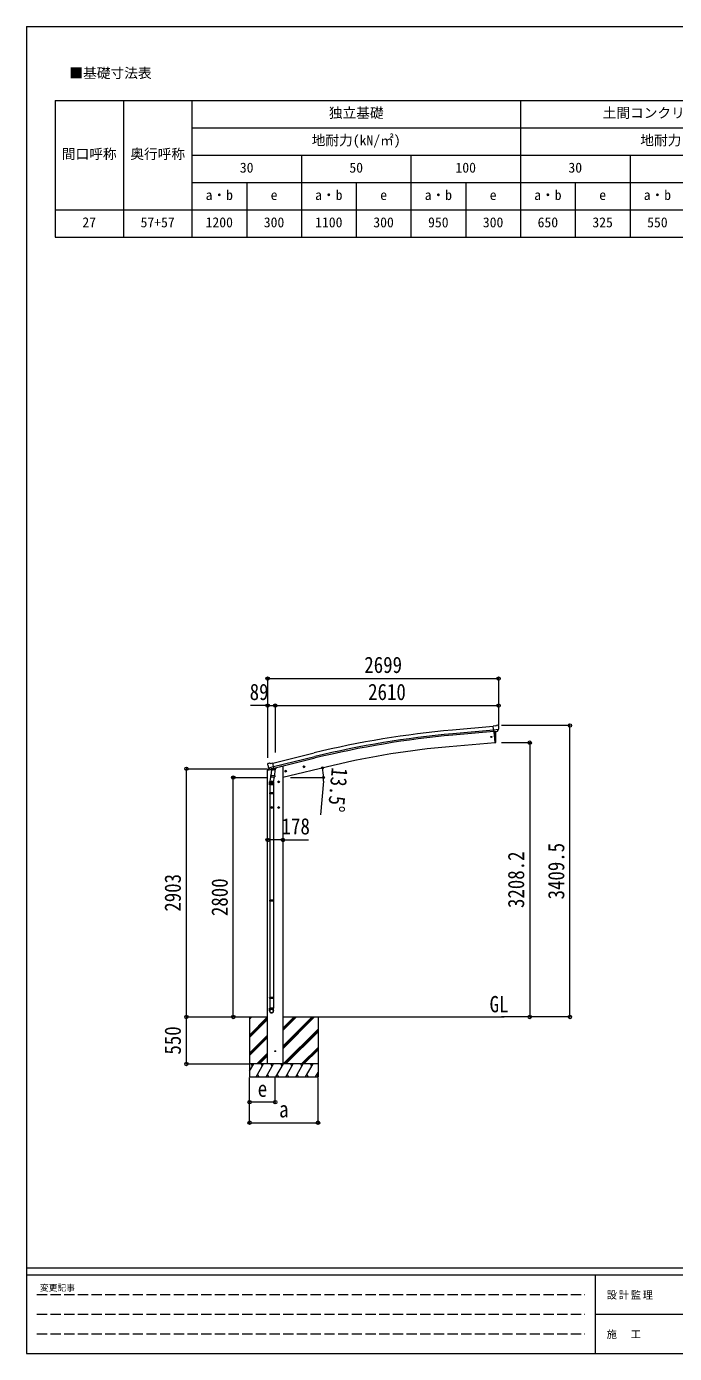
# Model space of a CAD drawing. Units: millimetres at full size, sheet at 1:40, with parts at other scales. Extents: x -11181 to 11305, y -7804 to 7716.
# Drawn here: x -11181 to -3609, y -7804 to 7716 of the extents above; entities that cross this region are included whole.
import ezdxf
from ezdxf.enums import TextEntityAlignment as Align

# ---------------------------------------------------------------- set-up
doc = ezdxf.new("R2010")
doc.units = ezdxf.units.MM
doc.header["$LTSCALE"] = 40
doc.header["$PDMODE"] = 32
doc.header["$PDSIZE"] = 40
doc.linetypes.add('DASHED3', pattern=[4, 3, -1])
for name, color, linetype, lineweight in [('0-0_0', 7, 'Continuous', 9), ('0-1_本体', 4, 'Continuous', 9), ('0-2_部品', 7, 'Continuous', 9), ('0-A_寸法', 6, 'Continuous', 9), ('1-0_FRAME', 7, 'Continuous', 18), ('F-0_240', 7, 'Continuous', 9)]:
    doc.layers.add(name, color=color, linetype=linetype, lineweight=lineweight)
doc.styles.add('ＭＳ ゴシック', font='')
doc.styles.get('ＭＳ ゴシック').set_extended_font_data('MS Gothic')

msp = doc.modelspace()

# ---------------------------------------------------------------- linework, layer by layer
at = {"layer": '0-0_0', "color": 6}
for p, q in [((-4831.22, -3867.77), (-4831.22, -458.27)), ((-5300.24, -659.57), (-5300.24, -3867.77))]:
    msp.add_line(p, q, dxfattribs=at)
at = {"layer": '0-0_0'}
for p, q in [((-8960.01, -3867.82), (-8363.13, -3867.82)), ((-8574.13, -3895.15), (-8546.75, -3867.77)), ((-8574.13, -3881.01), (-8560.89, -3867.77)), ((-8574.13, -3867.82), (-8574.13, -4567.77)), ((-8574.13, -4079), (-8363.13, -3868)), ((-8185.13, -4238.78), (-7814.11, -3867.77)), ((-8185.13, -4210.49), (-7842.4, -3867.77)), ((-8185.13, -4224.64), (-7828.26, -3867.77)), ((-8185.13, -4026.65), (-8026.25, -3867.77)), ((-8185.13, -4012.51), (-8040.39, -3867.77)), ((-8185.13, -3998.36), (-8054.53, -3867.77)), ((-8185.13, -3867.82), (-5598.68, -3867.82)), ((-7774.13, -3867.77), (-7774.13, -4567.77)), ((-8574.13, -4093.14), (-8363.13, -3882.14)), ((-8574.13, -4107.28), (-8363.13, -3896.28)), ((-8180.27, -4417.77), (-7774.13, -4011.63)), ((-8166.13, -4417.77), (-7774.13, -4025.77)), ((-8574.13, -4291.13), (-8363.13, -4080.13)), ((-8574.13, -4305.27), (-8363.13, -4094.27)), ((-8574.13, -4319.41), (-8363.13, -4108.41)), ((-8151.98, -4417.77), (-7774.13, -4039.91)), ((-8488.64, -4417.77), (-8363.13, -4292.26)), ((-8474.49, -4417.77), (-8363.13, -4306.4)), ((-8460.35, -4417.77), (-8363.13, -4320.54)), ((-7968.14, -4417.77), (-7774.13, -4223.76)), ((-7953.99, -4417.77), (-7774.13, -4237.9)), ((-7939.85, -4417.77), (-7774.13, -4252.04)), ((-7774.13, -4417.77), (-8574.13, -4417.77)), ((-8574.13, -4501.6), (-8525.73, -4417.77)), ((-8540.73, -4443.75), (-8555.73, -4417.77)), ((-8496.86, -4567.77), (-8410.26, -4417.77)), ((-8425.26, -4443.75), (-8440.26, -4417.77)), ((-8381.39, -4567.77), (-8294.79, -4417.77)), ((-8185.13, -4417.77), (-8363.13, -4417.77)), ((-8309.79, -4443.75), (-8324.79, -4417.77)), ((-8265.92, -4567.77), (-8179.32, -4417.77)), ((-8194.32, -4443.75), (-8209.32, -4417.77)), ((-8150.45, -4567.77), (-8063.85, -4417.77)), ((-8078.85, -4443.75), (-8093.85, -4417.77)), ((-8034.98, -4567.77), (-7948.38, -4417.77)), ((-7978.38, -4417.77), (-7963.38, -4443.75)), ((-7919.51, -4567.77), (-7832.91, -4417.77)), ((-7847.91, -4443.75), (-7862.91, -4417.77)), ((-8574.13, -4567.77), (-7774.13, -4567.77)), ((-8481.86, -4541.79), (-8466.86, -4567.77)), ((-8366.39, -4541.79), (-8351.39, -4567.77)), ((-8250.92, -4541.79), (-8235.92, -4567.77)), ((-8135.45, -4541.79), (-8120.45, -4567.77)), ((-8019.98, -4541.79), (-8004.98, -4567.77)), ((-7904.51, -4541.79), (-7889.51, -4567.77)), ((-7804.04, -4567.77), (-7774.13, -4515.96)), ((-7789.04, -4541.79), (-7774.13, -4567.62))]:
    msp.add_line(p, q, dxfattribs=at)
msp.add_circle((-8274.13, -4267.77), 5, dxfattribs=at)
at = {"layer": '0-1_本体'}
for p, q in [((-5726.82, -468.8), (-6204.33, -512.01)), ((-5723.06, -511.8), (-6200.44, -554.99)), ((-5721.59, -528.58), (-6198.93, -571.76)), ((-5714.35, -530.96), (-5703.1, -659.56)), ((-5703.1, -659.56), (-6241.05, -706.63)), ((-8303.66, -897.62), (-7820.78, -780.14)), ((-8293.58, -939.59), (-7810.57, -822.12)), ((-8289.65, -955.97), (-7806.59, -838.48)), ((-7597.05, -926.58), (-8185.1, -1067.76)), ((-8363.13, -4417.77), (-8363.13, -981.21)), ((-8261.14, -950.25), (-8209.13, -937.77)), ((-8185.13, -937.77), (-8209.13, -937.77)), ((-8185.13, -937.77), (-8185.13, -4417.77))]:
    msp.add_line(p, q, dxfattribs=at)
at = {"layer": '0-1_本体', "color": 6}
msp.add_line((-8185.13, -1797.95), (-8363.13, -1797.95), dxfattribs=at)
at = {"layer": '0-1_本体'}
for centre, radius, start, end in [((-5208.21, -11522.02), 11054.98, 95.16866, 103.66973), ((-5208.21, -11522.02), 11011.82, 95.16974, 103.66973), ((-5208.21, -11522.02), 10994.98, 95.16974, 103.66973), ((-5442.03, -9922.28), 9250.23, 94.95525, 103.47191)]:
    msp.add_arc(centre, radius, start, end, dxfattribs=at)
at = {"layer": '0-2_部品'}
for p, q in [((-5700.42, -464.59), (-5726.98, -466.91)), ((-5700.42, -464.59), (-5688.7, -457.82)), ((-5673.8, -456.24), (-5687.46, -457.43)), ((-5664.66, -461.99), (-5670.14, -457.39)), ((-5663.6, -464.03), (-5663.48, -465.37)), ((-5721.33, -531.57), (-5726.98, -466.91)), ((-5664.12, -506.88), (-5723.04, -512.03)), ((-5711.37, -530.7), (-5721.33, -531.57)), ((-5703.3, -657.29), (-5714.35, -530.96)), ((-5677.76, -527.76), (-5685.46, -528.44)), ((-5675.37, -526.36), (-5664.44, -507.43)), ((-5703.06, -660.06), (-5703.3, -657.29)), ((-5700.45, -659.67), (-5703.06, -660.06)), ((-8365.12, -913.2), (-8364.84, -914.35)), ((-8360.9, -904.62), (-8364.75, -910.92)), ((-8357.8, -902.37), (-8344.62, -899.21)), ((-8330.06, -901.88), (-8343.32, -899.19)), ((-8330.06, -901.88), (-8304.13, -895.66)), ((-8365.69, -981.83), (-8322.67, -971.5)), ((-8365.69, -974.94), (-8365.69, -981.83)), ((-8337.23, -965.74), (-8363.39, -972.02)), ((-8351.06, -953.5), (-8293.56, -939.7)), ((-8334.21, -968.41), (-8350.59, -953.92)), ((-8322.62, -1017.94), (-8338.53, -1114.11)), ((-8331.5, -968.98), (-8323.98, -967.18)), ((-8330.66, -968.88), (-8329.13, -968.51)), ((-8329.13, -968.51), (-8292.43, -959.7)), ((-8327.3, -968.74), (-8327.35, -969.48)), ((-8326.59, -970.52), (-8300.78, -976.95)), ((-8325.21, -1055.17), (-8324.34, -1042.7)), ((-8324.81, -1056.53), (-8324.81, -1056.53)), ((-8319.67, -975.86), (-8324.35, -1042.7)), ((-8278.66, -1045.9), (-8324.35, -1042.7)), ((-8323.36, -1057.31), (-8281.67, -1060.22)), ((-8273.99, -979.06), (-8319.67, -975.86)), ((-8317.9, -972.69), (-8318.13, -975.97)), ((-8298.38, -961.52), (-8299.4, -976.13)), ((-8287.1, -1059.84), (-8297.83, -1123.43)), ((-8292.43, -959.7), (-8290.9, -959.33)), ((-8289.35, -957.23), (-8288.4, -957.29)), ((-8288.4, -957.29), (-8275.09, -972.61)), ((-8284.1, -962.24), (-8264.97, -957.64)), ((-8278.67, -1045.9), (-8279.56, -1058.59)), ((-8278.66, -1045.9), (-8273.99, -979.06)), ((-8275.09, -972.61), (-8275.53, -978.95)), ((-8261.14, -949.03), (-8261.14, -952.78)), ((-8161.55, -995.36), (-8142.11, -990.7)), ((-8157, -987.59), (-8159.13, -994.78)), ((-8149.7, -985.83), (-8157, -987.59)), ((-8149.5, -1002.75), (-8154.17, -983.31)), ((-8144.53, -991.28), (-8149.7, -985.83)), ((-8146.66, -998.47), (-8144.53, -991.28)), ((-7947.62, -944), (-7928.17, -939.33)), ((-7943.06, -936.22), (-7945.19, -943.42)), ((-7935.77, -934.47), (-7943.06, -936.22)), ((-7935.56, -951.39), (-7940.23, -931.94)), ((-7930.6, -939.92), (-7935.77, -934.47)), ((-7932.73, -947.11), (-7930.6, -939.92)), ((-8340.68, -1151.27), (-8340.68, -1116.91)), ((-8294.68, -1151.27), (-8340.68, -1151.27)), ((-8338.68, -1151.27), (-8338.68, -1245.27)), ((-8304.13, -1118.01), (-8324.13, -1118.01)), ((-8314.13, -1110.5), (-8320.63, -1114.26)), ((-8320.63, -1114.26), (-8320.63, -1121.76)), ((-8320.63, -1121.76), (-8314.13, -1125.51)), ((-8314.13, -1128.01), (-8314.13, -1108.01)), ((-8307.63, -1114.26), (-8314.13, -1110.5)), ((-8296.68, -1151.27), (-8296.68, -1245.27)), ((-8294.68, -1116.61), (-8294.68, -1151.27)), ((-8224.13, -1118.01), (-8244.13, -1118.01)), ((-8234.13, -1110.5), (-8240.63, -1114.26)), ((-8240.63, -1114.26), (-8240.63, -1121.76)), ((-8240.63, -1121.76), (-8234.13, -1125.51)), ((-8234.13, -1128.01), (-8234.13, -1108.01)), ((-8227.63, -1114.26), (-8234.13, -1110.5)), ((-8340.68, -1247.27), (-8339.68, -1245.27)), ((-8294.68, -1247.27), (-8340.68, -1247.27)), ((-8294.68, -1255.27), (-8340.68, -1255.27)), ((-8295.68, -1245.27), (-8339.68, -1245.27)), ((-8295.68, -1257.27), (-8339.68, -1257.27)), ((-8338.68, -1257.27), (-8338.68, -2501.45)), ((-8296.68, -1257.27), (-8296.68, -2501.45)), ((-8294.68, -1247.27), (-8295.68, -1245.27)), ((-8294.68, -1255.27), (-8295.68, -1257.27)), ((-8294.68, -1247.27), (-8294.68, -1255.27)), ((-8304.13, -1418.01), (-8324.13, -1418.01)), ((-8314.13, -1410.5), (-8320.63, -1414.26)), ((-8320.63, -1414.26), (-8320.63, -1421.76)), ((-8320.63, -1421.76), (-8314.13, -1425.51)), ((-8314.13, -1428.01), (-8314.13, -1408.01)), ((-8307.63, -1414.26), (-8314.13, -1410.5)), ((-8224.13, -1418.01), (-8244.13, -1418.01)), ((-8234.13, -1410.5), (-8240.63, -1414.26)), ((-8240.63, -1414.26), (-8240.63, -1421.76)), ((-8240.63, -1421.76), (-8234.13, -1425.51)), ((-8234.13, -1428.01), (-8234.13, -1408.01)), ((-8227.63, -1414.26), (-8234.13, -1410.5)), ((-8340.68, -2503.45), (-8339.68, -2501.45)), ((-8294.68, -2503.45), (-8340.68, -2503.45)), ((-8294.68, -2511.45), (-8340.68, -2511.45)), ((-8295.68, -2501.45), (-8339.68, -2501.45)), ((-8295.68, -2513.45), (-8339.68, -2513.45)), ((-8338.68, -2513.45), (-8338.68, -3641.64)), ((-8296.68, -2513.45), (-8296.68, -3641.64)), ((-8294.68, -2503.45), (-8295.68, -2501.45)), ((-8294.68, -2511.45), (-8295.68, -2513.45)), ((-8294.68, -2503.45), (-8294.68, -2511.45)), ((-8340.68, -3643.64), (-8339.68, -3641.64)), ((-8294.68, -3643.64), (-8340.68, -3643.64)), ((-8294.68, -3651.64), (-8340.68, -3651.64)), ((-8295.68, -3641.64), (-8339.68, -3641.64)), ((-8295.68, -3653.64), (-8339.68, -3653.64)), ((-8338.68, -3653.64), (-8338.68, -3763.64)), ((-8296.68, -3653.64), (-8296.68, -3763.64)), ((-8294.68, -3643.64), (-8295.68, -3641.64)), ((-8294.68, -3651.64), (-8295.68, -3653.64)), ((-8294.68, -3643.64), (-8294.68, -3651.64)), ((-8340.68, -3797.78), (-8340.68, -3763.64)), ((-8294.68, -3763.64), (-8340.68, -3763.64)), ((-8294.68, -3797.78), (-8294.68, -3763.64))]:
    msp.add_line(p, q, dxfattribs=at)
for points in [[(-5711.37, -530.7), (-5711.09, -530.77), (-5685.72, -528.55), (-5685.46, -528.44)], [(-5697.9, -656.84), (-5697.07, -631.21), (-5696.87, -604.72), (-5697.34, -578.23), (-5698.48, -551.76), (-5699.99, -529.8)], [(-5664.05, -506.24), (-5664.33, -507.23), (-5664.44, -507.43)], [(-8298.7, -961.11), (-8288.98, -958.77), (-8304.13, -895.66)], [(-8351.33, -952.93), (-8350.75, -953.77), (-8350.59, -953.92)], [(-8298.7, -961.11), (-8298.94, -961.26), (-8323.7, -967.2), (-8323.98, -967.18)], [(-8159.13, -994.78), (-8153.96, -1000.23), (-8146.66, -998.47)], [(-7945.19, -943.42), (-7940.03, -948.87), (-7932.73, -947.11)], [(-8314.13, -1125.51), (-8307.63, -1121.76), (-8307.63, -1114.26)], [(-8234.13, -1125.51), (-8227.63, -1121.76), (-8227.63, -1114.26)], [(-8340.68, -1247.27), (-8340.68, -1255.27), (-8339.68, -1257.27)], [(-8314.13, -1425.51), (-8307.63, -1421.76), (-8307.63, -1414.26)], [(-8234.13, -1425.51), (-8227.63, -1421.76), (-8227.63, -1414.26)], [(-8340.68, -2503.45), (-8340.68, -2511.45), (-8339.68, -2513.45)], [(-8340.68, -3643.64), (-8340.68, -3651.64), (-8339.68, -3653.64)]]:
    msp.add_lwpolyline(points, dxfattribs=at)
for centre, radius in [((-5749.13, -592.42), 6.5), ((-8151.83, -993.03), 8.5), ((-8151.83, -993.03), 7.7), ((-8151.83, -993.03), 6.5), ((-7937.9, -941.67), 8.5), ((-7937.9, -941.67), 7.7), ((-7937.9, -941.67), 6.5), ((-8314.13, -1118.01), 8.5), ((-8314.13, -1118.01), 7.7), ((-8314.13, -1118.01), 6.5), ((-8234.13, -1118.01), 8.5), ((-8234.13, -1118.01), 7.7), ((-8234.13, -1118.01), 6.5), ((-8314.13, -1418.01), 8.5), ((-8314.13, -1418.01), 7.7), ((-8314.13, -1418.01), 6.5), ((-8234.13, -1418.01), 8.5), ((-8234.13, -1418.01), 7.7), ((-8234.13, -1418.01), 6.5)]:
    msp.add_circle(centre, radius, dxfattribs=at)
at = {"layer": '0-2_部品', "color": 4}
msp.add_circle((-8274.13, -4267.77), 4.5, dxfattribs=at)
at = {"layer": '0-2_部品'}
for centre, radius, start, end in [((-5687.2, -460.42), 3, 95, 120), ((-5673.36, -461.22), 5, 50.00648, 94.99352), ((-5865.11, -483.01), 202.4, 353.4085, 5), ((-5700.89, -656.7), 3, 278.50322, 357.46219), ((-8168.03, -867.1), 202.4, 193.5, 205.09125), ((-8356.63, -907.24), 5, 103.5, 148.5), ((-8343.92, -902.13), 3, 78.5, 103.5), ((-8362.69, -974.94), 3, 103.5, 180), ((-8330.78, -968.39), 0.5, 248.23754, 283.5), ((-8327.8, -968.7), 0.5, 356, 103.5), ((-8326.35, -969.55), 1, 176, 256), ((-8323.27, -1055.34), 1.95, 175.04017, 217.47766), ((-8323.23, -1055.31), 2, 217.40962, 266), ((-8300.43, -975.98), 1.03, 250.03897, 351.96569), ((-8297.78, -961.6), 0.604, 100.59842, 172.20595), ((-8291.02, -958.84), 0.5, 283.5, 318.76246), ((-8281.53, -1058.23), 2, 266, 349.46843), ((-8266.14, -952.78), 5, 283.5, 0), ((-8310.68, -1116.91), 30, 177.45142, 180)]:
    msp.add_arc(centre, radius, start, end, dxfattribs=at)
for centre, major_axis, ratio, start_param, end_param in [((-5659.27, -459.98), (-15.35, 3.44), 0.101033, 5.97514262, 5.97537366), ((-5666.59, -464.29), (2.71, -1.31), 0.997474, 0.53665673, 1.32256522), ((-5678.03, -524.77), (1.62, -2.54), 0.997631, 5.80419048, 5.89294842), ((-5678.1, -524.66), (-3.5, 2.17), 0.650902, 2.11455212, 2.18736272), ((-5677.97, -524.86), (1.62, -2.54), 0.997631, 5.96575902, 6.76218013), ((-8362.2, -912.49), (-1.57, -2.57), 0.99628, 4.71238898, 5.49965061), ((-8332.22, -966.16), (-0.73, -2.92), 0.997631, 5.80419048, 6.60061159), ((-8332.17, -965.93), (2.63, 3.16), 0.650902, 4.09582259, 4.16863319), ((-8332.2, -966.06), (-0.73, -2.92), 0.997631, 0.39023689, 0.47899483), ((-8317.68, -1116.61), (23, 0), 0.996195, 2.55602575, 6.56630284), ((-8317.68, -1116.61), (21, 0), 0.996195, 2.93491471, 5.95123941), ((-8317.68, -3796.04), (-23, 0), 0.996195, 3.14159265, 6.28318531), ((-8317.68, -3797.78), (-23, 0), 0.996195, 3.14159265, 6.28318531), ((-8317.68, -3797.78), (0, -23.43), 0.981806, 4.71238898, 7.85398163)]:
    msp.add_ellipse(centre, major_axis=major_axis, ratio=ratio, start_param=start_param, end_param=end_param, dxfattribs=at)
msp.add_ellipse((-8317.68, -3797.78), major_axis=(21, 0), ratio=0.996195, dxfattribs=at)
at = {"layer": '0-A_寸法'}
for p, q in [((-8363.13, 90.41), (-5664.13, 90.41)), ((-5664.13, 90.41), (-5664.13, -226.21)), ((-8363.13, -226.21), (-8363.13, -838.43)), ((-8363.13, -226.21), (-8274.13, -226.21)), ((-8274.13, -226.21), (-8274.13, -774.06)), ((-8274.13, -226.21), (-5664.13, -226.21)), ((-5664.13, -226.21), (-5664.13, -455.21)), ((-4831.22, -458.27), (-5629.06, -458.27)), ((-5300.24, -659.57), (-5629.06, -659.57)), ((-9312.7, -964.77), (-8367.62, -964.77)), ((-9312.7, -3867.77), (-9312.7, -964.77)), ((-8764.73, -1067.77), (-8367.62, -1067.77)), ((-8764.73, -3867.77), (-8764.73, -1067.77)), ((-8095.63, -1067.77), (-7708.77, -1067.77)), ((-7711.63, -1110.23), (-7745.99, -1502.73)), ((-8185.13, -1797.95), (-7885.13, -1797.95)), ((-9312.7, -3867.77), (-8584.59, -3867.77)), ((-9312.7, -4417.77), (-9312.7, -3867.77)), ((-5300.24, -3867.77), (-5629.06, -3867.77)), ((-4831.22, -3867.77), (-5300.24, -3867.77)), ((-9312.7, -4417.77), (-8584.59, -4417.77)), ((-8574.38, -5104.13), (-8574.38, -4575.19)), ((-8574.38, -4864.16), (-8574.38, -4575.19)), ((-8274.13, -4864.16), (-8274.13, -4575.19)), ((-7774.38, -5104.13), (-7774.38, -4575.19)), ((-8274.13, -4864.16), (-8574.38, -4864.16)), ((-8574.38, -5104.13), (-7774.38, -5104.13))]:
    msp.add_line(p, q, dxfattribs=at)
msp.add_lwpolyline([(-8363.13, 90.41), (-8363.13, -226.21), (-8563.13, -226.21)], dxfattribs=at)
for centre in [(-7723.22, -954.11), (-7709.77, -1067.77)]:
    msp.add_circle(centre, 10.62, dxfattribs=at)
for start, end in [(0, 13.5), (354.99678, 0)]:
    msp.add_arc((-8196.63, -1067.77), 486.86, start, end, dxfattribs=at)
for p in [(-8363.13, 90.41), (-5664.13, 90.41), (-8363.13, -226.21), (-8274.13, -226.21), (-5664.13, -226.21), (-4831.22, -458.27), (-5300.24, -659.57), (-9312.7, -964.77), (-8764.73, -1067.77), (-8363.13, -1797.95), (-8185.13, -1797.95), (-9312.7, -3867.77), (-8764.73, -3867.77), (-5300.24, -3867.77), (-4831.22, -3867.77), (-9312.7, -4417.77), (-8574.38, -4864.16), (-8274.13, -4864.16), (-8574.38, -5104.13), (-7774.38, -5104.13)]:
    msp.add_point(p, dxfattribs=at)
at = {"layer": '1-0_FRAME'}
for p, q in [((-10848.18, 6852.55), (-1568.18, 6852.55)), ((-10848.18, 6852.55), (-10848.18, 5252.55)), ((-10048.18, 6852.55), (-10048.18, 5252.55)), ((-5408.18, 6852.55), (-5408.18, 5252.55)), ((-9248.18, 6532.55), (-1568.18, 6532.55)), ((-9248.18, 6212.55), (-1568.18, 6212.55)), ((-4128.18, 6212.55), (-4128.18, 5252.55)), ((-9248.18, 5892.55), (-1568.18, 5892.55))]:
    msp.add_line(p, q, dxfattribs=at)
for points in [[(-9248.18, 6852.55), (-9248.18, 6532.55), (-9248.18, 5572.55), (-9248.18, 5252.55)], [(-7968.18, 6212.55), (-7968.18, 5892.55), (-7968.18, 5252.55)], [(-6688.18, 6212.55), (-6688.18, 5892.55), (-6688.18, 5252.55)], [(-8608.18, 5892.55), (-8608.18, 5572.55), (-8608.18, 5252.55)], [(-7328.18, 5892.55), (-7328.18, 5572.55), (-7328.18, 5252.55)], [(-6048.18, 5892.55), (-6048.18, 5572.55), (-6048.18, 5252.55)], [(-4768.18, 5892.55), (-4768.18, 5572.55), (-4768.18, 5252.55)], [(-10848.18, 5572.55), (-9248.18, 5572.55), (-1568.18, 5572.55)], [(-10848.18, 5252.55), (-10048.18, 5252.55), (-5408.18, 5252.55), (-2848.18, 5252.55), (-1568.18, 5252.55)]]:
    msp.add_lwpolyline(points, dxfattribs=at)
at = {"layer": 'F-0_240', "color": 5}
for p, q in [((-11180.61, 7716.46), (-11180.61, -7803.54)), ((-11180.61, 7716.46), (10739.39, 7716.46)), ((-11180.61, -6803.54), (10739.39, -6803.54)), ((-11180.61, -6883.54), (7183.72, -6883.54)), ((-4536.28, -6883.54), (-4536.28, -7803.54)), ((-4536.28, -7343.54), (3663.72, -7343.54)), ((-11180.61, -7803.54), (10739.39, -7803.54))]:
    msp.add_line(p, q, dxfattribs=at)
at = {"layer": 'F-0_240', "color": 4, "linetype": 'DASHED3'}
for p, q in [((-11060.61, -7113.54), (-4656.28, -7113.54)), ((-11060.61, -7343.54), (-4656.28, -7343.54)), ((-11060.61, -7573.54), (-4656.28, -7573.54))]:
    msp.add_line(p, q, dxfattribs=at)

# ---------------------------------------------------------------- texts
at = {"layer": '0-0_0', "style": 'ＭＳ ゴシック', "width": 0.85}
msp.add_text('GL', height=190.6, dxfattribs=at).set_placement((-5769.32, -3870.2), align=Align.BOTTOM_LEFT)
at = {"layer": '0-A_寸法', "color": 7, "style": 'ＭＳ ゴシック', "width": 0.85}
for s, p in [('2699', (-7233.63, 98.41)), ('89', (-8573.13, -218.21)), ('2610', (-7189.13, -218.21)), ('178', (-8200.13, -1789.95)), ('e', (-8479.38, -4859.16)), ('a', (-8229.38, -5099.13))]:
    msp.add_text(s, height=190.6, dxfattribs=at).set_placement(p, align=Align.BOTTOM_LEFT)
for s, rotation, p in [('13.5°', 264.997, (-7670.22, -938.18)), ('3409.5', 90, (-4839.22, -2493.02)), ('3208.2', 90, (-5308.24, -2593.67)), ('2903', 90, (-9320.7, -2636.27)), ('2800', 90, (-8772.73, -2687.77)), ('550', 90, (-9320.7, -4307.77))]:
    msp.add_text(s, height=190.6, rotation=rotation, dxfattribs=at).set_placement(p, align=Align.BOTTOM_LEFT)
at = {"layer": '1-0_FRAME', "style": 'ＭＳ ゴシック'}
for s, p in [('■基礎寸法表', (-10679.7, 7078.85)), ('独立基礎', (-7648.18, 6612.55)), ('土間コンクリート考慮基礎', (-4448.18, 6612.55)), ('地耐力(kN/㎡)', (-7848.18, 6292.55)), ('地耐力(kN/㎡)', (-4008.18, 6292.55)), ('間口呼称', (-10768.18, 6132.55)), ('奥行呼称', (-9968.18, 6132.55)), ('30', (-8688.18, 5972.55)), ('50', (-7408.18, 5972.55)), ('100', (-6168.18, 5972.55)), ('30', (-4848.18, 5972.55)), ('a・b', (-9088.18, 5652.55)), ('e', (-8328.18, 5652.55)), ('a・b', (-7808.18, 5652.55)), ('e', (-7048.18, 5652.55)), ('a・b', (-6528.18, 5652.55)), ('e', (-5768.18, 5652.55)), ('a・b', (-5248.18, 5652.55)), ('e', (-4488.18, 5652.55)), ('a・b', (-3968.18, 5652.55)), ('27', (-10528.18, 5332.55)), ('57+57', (-9848.18, 5332.55)), ('1200', (-9088.18, 5332.55)), ('300', (-8408.18, 5332.55)), ('1100', (-7808.18, 5332.55)), ('300', (-7128.18, 5332.55)), ('950', (-6488.18, 5332.55)), ('300', (-5848.18, 5332.55)), ('650', (-5208.18, 5332.55)), ('325', (-4568.18, 5332.55)), ('550', (-3928.18, 5332.55))]:
    msp.add_text(s, height=117.3, dxfattribs=at).set_placement(p, align=Align.BOTTOM_LEFT)
at = {"layer": 'F-0_240', "style": 'ＭＳ ゴシック'}
msp.add_text('変更記事', height=73.31, dxfattribs=at).set_placement((-11024.31, -7093.54), align=Align.BOTTOM_LEFT)
at = {"layer": 'F-0_240', "char_height": 87.98, "attachment_point": 7, "style": 'ＭＳ ゴシック'}
for s, insert in [('\\T1.17;設計監理', (-4401.18, -7173.54)), ('\\T1.17;施\u3000工', (-4401.18, -7633.54))]:
    msp.add_mtext(s, dxfattribs=dict(at, insert=insert))

doc.saveas('drawing.dxf')
